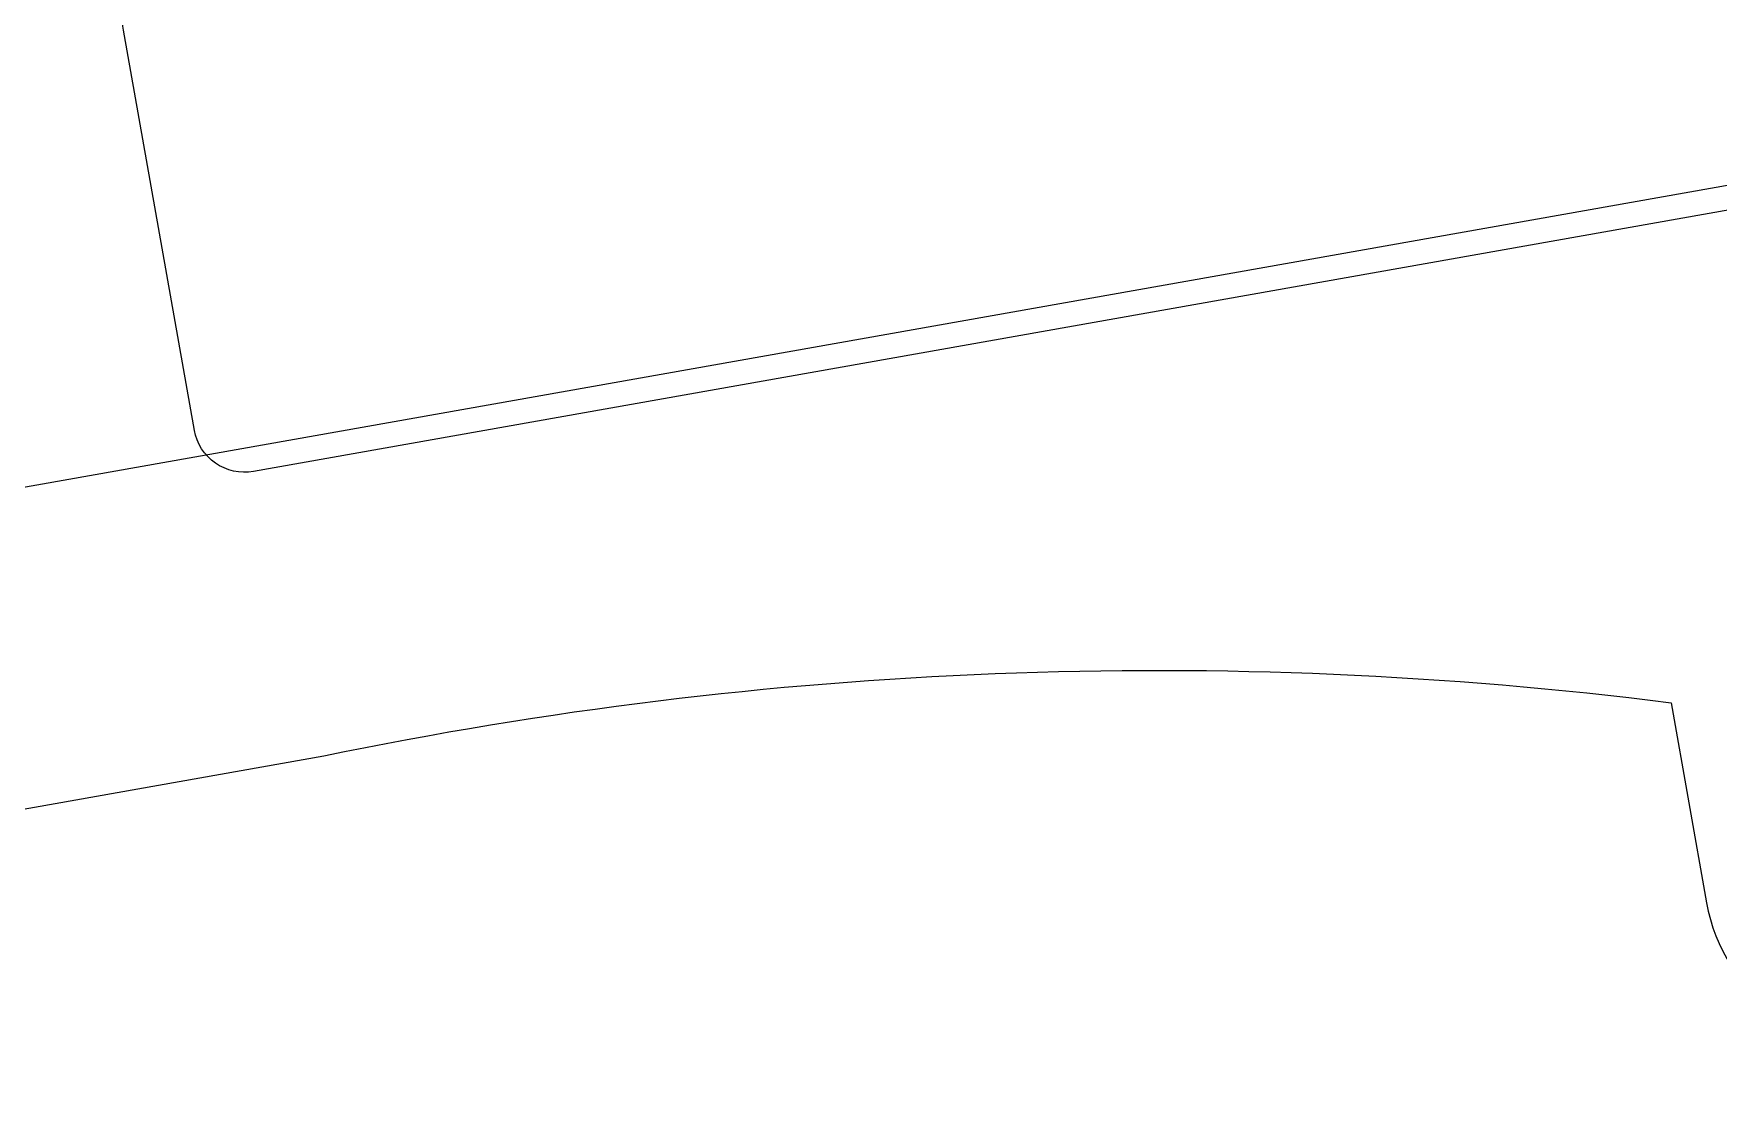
# Model space of a CAD drawing. Header units: millimetres. Extents: x -65527 to 8894748, y -37603 to 223697.
# Drawn here: x -29277.65 to -29267.54, y 101477.66 to 101484.04 of the extents above; entities that cross this region are included whole.
import ezdxf

# ---------------------------------------------------------------- set-up
doc = ezdxf.new("R2010")
doc.units = ezdxf.units.MM
doc.header["$LTSCALE"] = 10
doc.layers.add('Архитектура', color=251, linetype='Continuous')

msp = doc.modelspace()

# ---------------------------------------------------------------- linework, layer by layer
at = {"layer": 'Архитектура', "lineweight": 25, "transparency": 33554684}
for points in [[(-29297.65, 101515.766), (-29291.866, 101483.13, 0.414326), (-29291.23, 101482.685), (-29289.91, 101482.919, 0.410627), (-29289.464, 101483.548), (-29289.582, 101484.216, 0.492552), (-29289.847, 101484.416), (-29290.345, 101484.328, -0.441111), (-29290.628, 101484.526), (-29290.896, 101486.38, -0.208057), (-29290.615, 101487.236, -0.000016), (-29288.688, 101489.99, -0.439819), (-29287.244, 101490.246, -0.000016), (-29284.488, 101488.322, -0.208057), (-29283.93, 101487.614), (-29283.545, 101485.781, -0.441111), (-29283.742, 101485.498), (-29284.24, 101485.41, 0.492552), (-29284.42, 101485.131), (-29284.302, 101484.463, 0.410627), (-29283.667, 101484.026), (-29282.346, 101484.26, 0.414326), (-29281.902, 101484.896), (-29287.686, 101517.532, 0.523933)], [(-29297.65, 101515.766), (-29291.866, 101483.13, 0.414326), (-29291.23, 101482.685), (-29289.91, 101482.919, 0.410627), (-29289.464, 101483.548), (-29289.582, 101484.216, 0.492552), (-29289.847, 101484.416), (-29290.345, 101484.328, -0.441111), (-29290.628, 101484.526), (-29290.896, 101486.38, -0.208057), (-29290.615, 101487.236, -0.000016), (-29288.688, 101489.99, -0.439819), (-29287.244, 101490.246, -0.000016), (-29284.488, 101488.322, -0.208057), (-29283.93, 101487.614), (-29283.545, 101485.781, -0.441111), (-29283.742, 101485.498), (-29284.24, 101485.41, 0.492552), (-29284.42, 101485.131), (-29284.302, 101484.463, 0.410627), (-29283.667, 101484.026), (-29282.346, 101484.26, 0.414326), (-29281.902, 101484.896), (-29287.686, 101517.532, 0.523933)], [(-29297.65, 101515.766), (-29291.866, 101483.13, 0.414326), (-29291.23, 101482.685), (-29289.91, 101482.919, 0.410627), (-29289.464, 101483.548), (-29289.582, 101484.216, 0.492552), (-29289.847, 101484.416), (-29290.345, 101484.328, -0.441111), (-29290.628, 101484.526), (-29290.896, 101486.38, -0.208057), (-29290.615, 101487.236, -0.000016), (-29288.688, 101489.99, -0.439819), (-29287.244, 101490.246, -0.000016), (-29284.488, 101488.322, -0.208057), (-29283.93, 101487.614), (-29283.545, 101485.781, -0.441111), (-29283.742, 101485.498), (-29284.24, 101485.41, 0.492552), (-29284.42, 101485.131), (-29284.302, 101484.463, 0.410627), (-29283.667, 101484.026), (-29282.346, 101484.26, 0.414326), (-29281.902, 101484.896), (-29287.686, 101517.532, 0.523933)], [(-29297.65, 101515.766), (-29291.866, 101483.13, 0.414326), (-29291.23, 101482.685), (-29289.91, 101482.919, 0.410627), (-29289.464, 101483.548), (-29289.582, 101484.216, 0.492552), (-29289.847, 101484.416), (-29290.345, 101484.328, -0.441111), (-29290.628, 101484.526), (-29290.896, 101486.38, -0.208057), (-29290.615, 101487.236, -0.000016), (-29288.688, 101489.99, -0.439819), (-29287.244, 101490.246, -0.000016), (-29284.488, 101488.322, -0.208057), (-29283.93, 101487.614), (-29283.545, 101485.781, -0.441111), (-29283.742, 101485.498), (-29284.24, 101485.41, 0.492552), (-29284.42, 101485.131), (-29284.302, 101484.463, 0.410627), (-29283.667, 101484.026), (-29282.346, 101484.26, 0.414326), (-29281.902, 101484.896), (-29287.686, 101517.532, 0.523933)], [(-29297.65, 101515.766), (-29291.866, 101483.13, 0.414326), (-29291.23, 101482.685), (-29289.91, 101482.919, 0.410627), (-29289.464, 101483.548), (-29289.582, 101484.216, 0.492552), (-29289.847, 101484.416), (-29290.345, 101484.328, -0.441111), (-29290.628, 101484.526), (-29290.896, 101486.38, -0.208057), (-29290.615, 101487.236, -0.000016), (-29288.688, 101489.99, -0.439819), (-29287.244, 101490.246, -0.000016), (-29284.488, 101488.322, -0.208057), (-29283.93, 101487.614), (-29283.545, 101485.781, -0.441111), (-29283.742, 101485.498), (-29284.24, 101485.41, 0.492552), (-29284.42, 101485.131), (-29284.302, 101484.463, 0.410627), (-29283.667, 101484.026), (-29282.346, 101484.26, 0.414326), (-29281.902, 101484.896), (-29287.686, 101517.532, 0.523933)], [(-29297.65, 101515.766), (-29291.866, 101483.13, 0.414326), (-29291.23, 101482.685), (-29289.91, 101482.919, 0.410627), (-29289.464, 101483.548), (-29289.582, 101484.216, 0.492552), (-29289.847, 101484.416), (-29290.345, 101484.328, -0.441111), (-29290.628, 101484.526), (-29290.896, 101486.38, -0.208057), (-29290.615, 101487.236, -0.000016), (-29288.688, 101489.99, -0.439819), (-29287.244, 101490.246, -0.000016), (-29284.488, 101488.322, -0.208057), (-29283.93, 101487.614), (-29283.545, 101485.781, -0.441111), (-29283.742, 101485.498), (-29284.24, 101485.41, 0.492552), (-29284.42, 101485.131), (-29284.302, 101484.463, 0.410627), (-29283.667, 101484.026), (-29282.346, 101484.26, 0.414326), (-29281.902, 101484.896), (-29287.686, 101517.532, 0.523933)], [(-29297.65, 101515.766), (-29291.866, 101483.13, 0.414326), (-29291.23, 101482.685), (-29289.91, 101482.919, 0.410627), (-29289.464, 101483.548), (-29289.582, 101484.216, 0.492552), (-29289.847, 101484.416), (-29290.345, 101484.328, -0.441111), (-29290.628, 101484.526), (-29290.896, 101486.38, -0.208057), (-29290.615, 101487.236, -0.000016), (-29288.688, 101489.99, -0.439819), (-29287.244, 101490.246, -0.000016), (-29284.488, 101488.322, -0.208057), (-29283.93, 101487.614), (-29283.545, 101485.781, -0.441111), (-29283.742, 101485.498), (-29284.24, 101485.41, 0.492552), (-29284.42, 101485.131), (-29284.302, 101484.463, 0.410627), (-29283.667, 101484.026), (-29282.346, 101484.26, 0.414326), (-29281.902, 101484.896), (-29287.686, 101517.532, 0.523933)], [(-29297.65, 101515.766), (-29291.866, 101483.13, 0.414326), (-29291.23, 101482.685), (-29289.91, 101482.919, 0.410627), (-29289.464, 101483.548), (-29289.582, 101484.216, 0.492552), (-29289.847, 101484.416), (-29290.345, 101484.328, -0.441111), (-29290.628, 101484.526), (-29290.896, 101486.38, -0.208057), (-29290.615, 101487.236, -0.000016), (-29288.688, 101489.99, -0.439819), (-29287.244, 101490.246, -0.000016), (-29284.488, 101488.322, -0.208057), (-29283.93, 101487.614), (-29283.545, 101485.781, -0.441111), (-29283.742, 101485.498), (-29284.24, 101485.41, 0.492552), (-29284.42, 101485.131), (-29284.302, 101484.463, 0.410627), (-29283.667, 101484.026), (-29282.346, 101484.26, 0.414326), (-29281.902, 101484.896), (-29287.686, 101517.532, 0.523933)], [(-29297.65, 101515.766), (-29291.866, 101483.13, 0.414326), (-29291.23, 101482.685), (-29289.91, 101482.919, 0.410627), (-29289.464, 101483.548), (-29289.582, 101484.216, 0.492552), (-29289.847, 101484.416), (-29290.345, 101484.328, -0.441111), (-29290.628, 101484.526), (-29290.896, 101486.38, -0.208057), (-29290.615, 101487.236, -0.000016), (-29288.688, 101489.99, -0.439819), (-29287.244, 101490.246, -0.000016), (-29284.488, 101488.322, -0.208057), (-29283.93, 101487.614), (-29283.545, 101485.781, -0.441111), (-29283.742, 101485.498), (-29284.24, 101485.41, 0.492552), (-29284.42, 101485.131), (-29284.302, 101484.463, 0.410627), (-29283.667, 101484.026), (-29282.346, 101484.26, 0.414326), (-29281.902, 101484.896), (-29287.686, 101517.532, 0.523933)], [(-29297.65, 101515.766), (-29291.866, 101483.13, 0.414326), (-29291.23, 101482.685), (-29289.91, 101482.919, 0.410627), (-29289.464, 101483.548), (-29289.582, 101484.216, 0.492552), (-29289.847, 101484.416), (-29290.345, 101484.328, -0.441111), (-29290.628, 101484.526), (-29290.896, 101486.38, -0.208057), (-29290.615, 101487.236, -0.000016), (-29288.688, 101489.99, -0.439819), (-29287.244, 101490.246, -0.000016), (-29284.488, 101488.322, -0.208057), (-29283.93, 101487.614), (-29283.545, 101485.781, -0.441111), (-29283.742, 101485.498), (-29284.24, 101485.41, 0.492552), (-29284.42, 101485.131), (-29284.302, 101484.463, 0.410627), (-29283.667, 101484.026), (-29282.346, 101484.26, 0.414326), (-29281.902, 101484.896), (-29287.686, 101517.532, 0.523933)], [(-29297.65, 101515.766), (-29291.866, 101483.13, 0.414326), (-29291.23, 101482.685), (-29289.91, 101482.919, 0.410627), (-29289.464, 101483.548), (-29289.582, 101484.216, 0.492552), (-29289.847, 101484.416), (-29290.345, 101484.328, -0.441111), (-29290.628, 101484.526), (-29290.896, 101486.38, -0.208057), (-29290.615, 101487.236, -0.000016), (-29288.688, 101489.99, -0.439819), (-29287.244, 101490.246, -0.000016), (-29284.488, 101488.322, -0.208057), (-29283.93, 101487.614), (-29283.545, 101485.781, -0.441111), (-29283.742, 101485.498), (-29284.24, 101485.41, 0.492552), (-29284.42, 101485.131), (-29284.302, 101484.463, 0.410627), (-29283.667, 101484.026), (-29282.346, 101484.26, 0.414326), (-29281.902, 101484.896), (-29287.686, 101517.532, 0.523933)], [(-29297.65, 101515.766), (-29291.866, 101483.13, 0.414326), (-29291.23, 101482.685), (-29289.91, 101482.919, 0.410627), (-29289.464, 101483.548), (-29289.582, 101484.216, 0.492552), (-29289.847, 101484.416), (-29290.345, 101484.328, -0.441111), (-29290.628, 101484.526), (-29290.896, 101486.38, -0.208057), (-29290.615, 101487.236, -0.000016), (-29288.688, 101489.99, -0.439819), (-29287.244, 101490.246, -0.000016), (-29284.488, 101488.322, -0.208057), (-29283.93, 101487.614), (-29283.545, 101485.781, -0.441111), (-29283.742, 101485.498), (-29284.24, 101485.41, 0.492552), (-29284.42, 101485.131), (-29284.302, 101484.463, 0.410627), (-29283.667, 101484.026), (-29282.346, 101484.26, 0.414326), (-29281.902, 101484.896), (-29287.686, 101517.532, 0.523933)], [(-29297.65, 101515.766), (-29291.866, 101483.13, 0.414326), (-29291.23, 101482.685), (-29289.91, 101482.919, 0.410627), (-29289.464, 101483.548), (-29289.582, 101484.216, 0.492552), (-29289.847, 101484.416), (-29290.345, 101484.328, -0.441111), (-29290.628, 101484.526), (-29290.896, 101486.38, -0.208057), (-29290.615, 101487.236, -0.000016), (-29288.688, 101489.99, -0.439819), (-29287.244, 101490.246, -0.000016), (-29284.488, 101488.322, -0.208057), (-29283.93, 101487.614), (-29283.545, 101485.781, -0.441111), (-29283.742, 101485.498), (-29284.24, 101485.41, 0.492552), (-29284.42, 101485.131), (-29284.302, 101484.463, 0.410627), (-29283.667, 101484.026), (-29282.346, 101484.26, 0.414326), (-29281.902, 101484.896), (-29287.686, 101517.532, 0.523933)], [(-29297.65, 101515.766), (-29291.866, 101483.13, 0.414326), (-29291.23, 101482.685), (-29289.91, 101482.919, 0.410627), (-29289.464, 101483.548), (-29289.582, 101484.216, 0.492552), (-29289.847, 101484.416), (-29290.345, 101484.328, -0.441111), (-29290.628, 101484.526), (-29290.896, 101486.38, -0.208057), (-29290.615, 101487.236, -0.000016), (-29288.688, 101489.99, -0.439819), (-29287.244, 101490.246, -0.000016), (-29284.488, 101488.322, -0.208057), (-29283.93, 101487.614), (-29283.545, 101485.781, -0.441111), (-29283.742, 101485.498), (-29284.24, 101485.41, 0.492552), (-29284.42, 101485.131), (-29284.302, 101484.463, 0.410627), (-29283.667, 101484.026), (-29282.346, 101484.26, 0.414326), (-29281.902, 101484.896), (-29287.686, 101517.532, 0.523933)], [(-29297.65, 101515.766), (-29291.866, 101483.13, 0.414326), (-29291.23, 101482.685), (-29289.91, 101482.919, 0.410627), (-29289.464, 101483.548), (-29289.582, 101484.216, 0.492552), (-29289.847, 101484.416), (-29290.345, 101484.328, -0.441111), (-29290.628, 101484.526), (-29290.896, 101486.38, -0.208057), (-29290.615, 101487.236, -0.000016), (-29288.688, 101489.99, -0.439819), (-29287.244, 101490.246, -0.000016), (-29284.488, 101488.322, -0.208057), (-29283.93, 101487.614), (-29283.545, 101485.781, -0.441111), (-29283.742, 101485.498), (-29284.24, 101485.41, 0.492552), (-29284.42, 101485.131), (-29284.302, 101484.463, 0.410627), (-29283.667, 101484.026), (-29282.346, 101484.26, 0.414326), (-29281.902, 101484.896), (-29287.686, 101517.532, 0.523933)], [(-29297.65, 101515.766), (-29291.866, 101483.13, 0.414326), (-29291.23, 101482.685), (-29289.91, 101482.919, 0.410627), (-29289.464, 101483.548), (-29289.582, 101484.216, 0.492552), (-29289.847, 101484.416), (-29290.345, 101484.328, -0.441111), (-29290.628, 101484.526), (-29290.896, 101486.38, -0.208057), (-29290.615, 101487.236, -0.000016), (-29288.688, 101489.99, -0.439819), (-29287.244, 101490.246, -0.000016), (-29284.488, 101488.322, -0.208057), (-29283.93, 101487.614), (-29283.545, 101485.781, -0.441111), (-29283.742, 101485.498), (-29284.24, 101485.41, 0.492552), (-29284.42, 101485.131), (-29284.302, 101484.463, 0.410627), (-29283.667, 101484.026), (-29282.346, 101484.26, 0.414326), (-29281.902, 101484.896), (-29287.686, 101517.532, 0.523933)], [(-29297.65, 101515.766), (-29291.866, 101483.13, 0.414326), (-29291.23, 101482.685), (-29289.91, 101482.919, 0.410627), (-29289.464, 101483.548), (-29289.582, 101484.216, 0.492552), (-29289.847, 101484.416), (-29290.345, 101484.328, -0.441111), (-29290.628, 101484.526), (-29290.896, 101486.38, -0.208057), (-29290.615, 101487.236, -0.000016), (-29288.688, 101489.99, -0.439819), (-29287.244, 101490.246, -0.000016), (-29284.488, 101488.322, -0.208057), (-29283.93, 101487.614), (-29283.545, 101485.781, -0.441111), (-29283.742, 101485.498), (-29284.24, 101485.41, 0.492552), (-29284.42, 101485.131), (-29284.302, 101484.463, 0.410627), (-29283.667, 101484.026), (-29282.346, 101484.26, 0.414326), (-29281.902, 101484.896), (-29287.686, 101517.532, 0.523933)], [(-29297.65, 101515.766), (-29291.866, 101483.13, 0.414326), (-29291.23, 101482.685), (-29289.91, 101482.919, 0.410627), (-29289.464, 101483.548), (-29289.582, 101484.216, 0.492552), (-29289.847, 101484.416), (-29290.345, 101484.328, -0.441111), (-29290.628, 101484.526), (-29290.896, 101486.38, -0.208057), (-29290.615, 101487.236, -0.000016), (-29288.688, 101489.99, -0.439819), (-29287.244, 101490.246, -0.000016), (-29284.488, 101488.322, -0.208057), (-29283.93, 101487.614), (-29283.545, 101485.781, -0.441111), (-29283.742, 101485.498), (-29284.24, 101485.41, 0.492552), (-29284.42, 101485.131), (-29284.302, 101484.463, 0.410627), (-29283.667, 101484.026), (-29282.346, 101484.26, 0.414326), (-29281.902, 101484.896), (-29287.686, 101517.532, 0.523933)], [(-29297.65, 101515.766), (-29291.866, 101483.13, 0.414326), (-29291.23, 101482.685), (-29289.91, 101482.919, 0.410627), (-29289.464, 101483.548), (-29289.582, 101484.216, 0.492552), (-29289.847, 101484.416), (-29290.345, 101484.328, -0.441111), (-29290.628, 101484.526), (-29290.896, 101486.38, -0.208057), (-29290.615, 101487.236, -0.000016), (-29288.688, 101489.99, -0.439819), (-29287.244, 101490.246, -0.000016), (-29284.488, 101488.322, -0.208057), (-29283.93, 101487.614), (-29283.545, 101485.781, -0.441111), (-29283.742, 101485.498), (-29284.24, 101485.41, 0.492552), (-29284.42, 101485.131), (-29284.302, 101484.463, 0.410627), (-29283.667, 101484.026), (-29282.346, 101484.26, 0.414326), (-29281.902, 101484.896), (-29287.686, 101517.532, 0.523933)], [(-29297.65, 101515.766), (-29291.866, 101483.13, 0.414326), (-29291.23, 101482.685), (-29289.91, 101482.919, 0.410627), (-29289.464, 101483.548), (-29289.582, 101484.216, 0.492552), (-29289.847, 101484.416), (-29290.345, 101484.328, -0.441111), (-29290.628, 101484.526), (-29290.896, 101486.38, -0.208057), (-29290.615, 101487.236, -0.000016), (-29288.688, 101489.99, -0.439819), (-29287.244, 101490.246, -0.000016), (-29284.488, 101488.322, -0.208057), (-29283.93, 101487.614), (-29283.545, 101485.781, -0.441111), (-29283.742, 101485.498), (-29284.24, 101485.41, 0.492552), (-29284.42, 101485.131), (-29284.302, 101484.463, 0.410627), (-29283.667, 101484.026), (-29282.346, 101484.26, 0.414326), (-29281.902, 101484.896), (-29287.686, 101517.532, 0.523933)], [(-29297.65, 101515.766), (-29291.866, 101483.13, 0.414326), (-29291.23, 101482.685), (-29289.91, 101482.919, 0.410627), (-29289.464, 101483.548), (-29289.582, 101484.216, 0.492552), (-29289.847, 101484.416), (-29290.345, 101484.328, -0.441111), (-29290.628, 101484.526), (-29290.896, 101486.38, -0.208057), (-29290.615, 101487.236, -0.000016), (-29288.688, 101489.99, -0.439819), (-29287.244, 101490.246, -0.000016), (-29284.488, 101488.322, -0.208057), (-29283.93, 101487.614), (-29283.545, 101485.781, -0.441111), (-29283.742, 101485.498), (-29284.24, 101485.41, 0.492552), (-29284.42, 101485.131), (-29284.302, 101484.463, 0.410627), (-29283.667, 101484.026), (-29282.346, 101484.26, 0.414326), (-29281.902, 101484.896), (-29287.686, 101517.532, 0.523933)], [(-29297.65, 101515.766), (-29291.866, 101483.13, 0.414326), (-29291.23, 101482.685), (-29289.91, 101482.919, 0.410627), (-29289.464, 101483.548), (-29289.582, 101484.216, 0.492552), (-29289.847, 101484.416), (-29290.345, 101484.328, -0.441111), (-29290.628, 101484.526), (-29290.896, 101486.38, -0.208057), (-29290.615, 101487.236, -0.000016), (-29288.688, 101489.99, -0.439819), (-29287.244, 101490.246, -0.000016), (-29284.488, 101488.322, -0.208057), (-29283.93, 101487.614), (-29283.545, 101485.781, -0.441111), (-29283.742, 101485.498), (-29284.24, 101485.41, 0.492552), (-29284.42, 101485.131), (-29284.302, 101484.463, 0.410627), (-29283.667, 101484.026), (-29282.346, 101484.26, 0.414326), (-29281.902, 101484.896), (-29287.686, 101517.532, 0.523933)], [(-29297.65, 101515.766), (-29291.866, 101483.13, 0.414326), (-29291.23, 101482.685), (-29289.91, 101482.919, 0.410627), (-29289.464, 101483.548), (-29289.582, 101484.216, 0.492552), (-29289.847, 101484.416), (-29290.345, 101484.328, -0.441111), (-29290.628, 101484.526), (-29290.896, 101486.38, -0.208057), (-29290.615, 101487.236, -0.000016), (-29288.688, 101489.99, -0.439819), (-29287.244, 101490.246, -0.000016), (-29284.488, 101488.322, -0.208057), (-29283.93, 101487.614), (-29283.545, 101485.781, -0.441111), (-29283.742, 101485.498), (-29284.24, 101485.41, 0.492552), (-29284.42, 101485.131), (-29284.302, 101484.463, 0.410627), (-29283.667, 101484.026), (-29282.346, 101484.26, 0.414326), (-29281.902, 101484.896), (-29287.686, 101517.532, 0.523933)], [(-29297.65, 101515.766), (-29291.866, 101483.13, 0.414326), (-29291.23, 101482.685), (-29289.91, 101482.919, 0.410627), (-29289.464, 101483.548), (-29289.582, 101484.216, 0.492552), (-29289.847, 101484.416), (-29290.345, 101484.328, -0.441111), (-29290.628, 101484.526), (-29290.896, 101486.38, -0.208057), (-29290.615, 101487.236, -0.000016), (-29288.688, 101489.99, -0.439819), (-29287.244, 101490.246, -0.000016), (-29284.488, 101488.322, -0.208057), (-29283.93, 101487.614), (-29283.545, 101485.781, -0.441111), (-29283.742, 101485.498), (-29284.24, 101485.41, 0.492552), (-29284.42, 101485.131), (-29284.302, 101484.463, 0.410627), (-29283.667, 101484.026), (-29282.346, 101484.26, 0.414326), (-29281.902, 101484.896), (-29287.686, 101517.532, 0.523933)], [(-29297.65, 101515.766), (-29291.866, 101483.13, 0.414326), (-29291.23, 101482.685), (-29289.91, 101482.919, 0.410627), (-29289.464, 101483.548), (-29289.582, 101484.216, 0.492552), (-29289.847, 101484.416), (-29290.345, 101484.328, -0.441111), (-29290.628, 101484.526), (-29290.896, 101486.38, -0.208057), (-29290.615, 101487.236, -0.000016), (-29288.688, 101489.99, -0.439819), (-29287.244, 101490.246, -0.000016), (-29284.488, 101488.322, -0.208057), (-29283.93, 101487.614), (-29283.545, 101485.781, -0.441111), (-29283.742, 101485.498), (-29284.24, 101485.41, 0.492552), (-29284.42, 101485.131), (-29284.302, 101484.463, 0.410627), (-29283.667, 101484.026), (-29282.346, 101484.26, 0.414326), (-29281.902, 101484.896), (-29287.686, 101517.532, 0.523933)], [(-29297.65, 101515.766), (-29291.866, 101483.13, 0.414326), (-29291.23, 101482.685), (-29289.91, 101482.919, 0.410627), (-29289.464, 101483.548), (-29289.582, 101484.216, 0.492552), (-29289.847, 101484.416), (-29290.345, 101484.328, -0.441111), (-29290.628, 101484.526), (-29290.896, 101486.38, -0.208057), (-29290.615, 101487.236, -0.000016), (-29288.688, 101489.99, -0.439819), (-29287.244, 101490.246, -0.000016), (-29284.488, 101488.322, -0.208057), (-29283.93, 101487.614), (-29283.545, 101485.781, -0.441111), (-29283.742, 101485.498), (-29284.24, 101485.41, 0.492552), (-29284.42, 101485.131), (-29284.302, 101484.463, 0.410627), (-29283.667, 101484.026), (-29282.346, 101484.26, 0.414326), (-29281.902, 101484.896), (-29287.686, 101517.532, 0.523933)], [(-29297.65, 101515.766), (-29291.866, 101483.13, 0.414326), (-29291.23, 101482.685), (-29289.91, 101482.919, 0.410627), (-29289.464, 101483.548), (-29289.582, 101484.216, 0.492552), (-29289.847, 101484.416), (-29290.345, 101484.328, -0.441111), (-29290.628, 101484.526), (-29290.896, 101486.38, -0.208057), (-29290.615, 101487.236, -0.000016), (-29288.688, 101489.99, -0.439819), (-29287.244, 101490.246, -0.000016), (-29284.488, 101488.322, -0.208057), (-29283.93, 101487.614), (-29283.545, 101485.781, -0.441111), (-29283.742, 101485.498), (-29284.24, 101485.41, 0.492552), (-29284.42, 101485.131), (-29284.302, 101484.463, 0.410627), (-29283.667, 101484.026), (-29282.346, 101484.26, 0.414326), (-29281.902, 101484.896), (-29287.686, 101517.532, 0.523933)], [(-29297.65, 101515.766), (-29291.866, 101483.13, 0.414326), (-29291.23, 101482.685), (-29289.91, 101482.919, 0.410627), (-29289.464, 101483.548), (-29289.582, 101484.216, 0.492552), (-29289.847, 101484.416), (-29290.345, 101484.328, -0.441111), (-29290.628, 101484.526), (-29290.896, 101486.38, -0.208057), (-29290.615, 101487.236, -0.000016), (-29288.688, 101489.99, -0.439819), (-29287.244, 101490.246, -0.000016), (-29284.488, 101488.322, -0.208057), (-29283.93, 101487.614), (-29283.545, 101485.781, -0.441111), (-29283.742, 101485.498), (-29284.24, 101485.41, 0.492552), (-29284.42, 101485.131), (-29284.302, 101484.463, 0.410627), (-29283.667, 101484.026), (-29282.346, 101484.26, 0.414326), (-29281.902, 101484.896), (-29287.686, 101517.532, 0.523933)], [(-29297.65, 101515.766), (-29291.866, 101483.13, 0.414326), (-29291.23, 101482.685), (-29289.91, 101482.919, 0.410627), (-29289.464, 101483.548), (-29289.582, 101484.216, 0.492552), (-29289.847, 101484.416), (-29290.345, 101484.328, -0.441111), (-29290.628, 101484.526), (-29290.896, 101486.38, -0.208057), (-29290.615, 101487.236, -0.000016), (-29288.688, 101489.99, -0.439819), (-29287.244, 101490.246, -0.000016), (-29284.488, 101488.322, -0.208057), (-29283.93, 101487.614), (-29283.545, 101485.781, -0.441111), (-29283.742, 101485.498), (-29284.24, 101485.41, 0.492552), (-29284.42, 101485.131), (-29284.302, 101484.463, 0.410627), (-29283.667, 101484.026), (-29282.346, 101484.26, 0.414326), (-29281.902, 101484.896), (-29287.686, 101517.532, 0.523933)], [(-29297.65, 101515.766), (-29291.866, 101483.13, 0.414326), (-29291.23, 101482.685), (-29289.91, 101482.919, 0.410627), (-29289.464, 101483.548), (-29289.582, 101484.216, 0.492552), (-29289.847, 101484.416), (-29290.345, 101484.328, -0.441111), (-29290.628, 101484.526), (-29290.896, 101486.38, -0.208057), (-29290.615, 101487.236, -0.000016), (-29288.688, 101489.99, -0.439819), (-29287.244, 101490.246, -0.000016), (-29284.488, 101488.322, -0.208057), (-29283.93, 101487.614), (-29283.545, 101485.781, -0.441111), (-29283.742, 101485.498), (-29284.24, 101485.41, 0.492552), (-29284.42, 101485.131), (-29284.302, 101484.463, 0.410627), (-29283.667, 101484.026), (-29282.346, 101484.26, 0.414326), (-29281.902, 101484.896), (-29287.686, 101517.532, 0.523933)], [(-29297.65, 101515.766), (-29291.866, 101483.13, 0.414326), (-29291.23, 101482.685), (-29289.91, 101482.919, 0.410627), (-29289.464, 101483.548), (-29289.582, 101484.216, 0.492552), (-29289.847, 101484.416), (-29290.345, 101484.328, -0.441111), (-29290.628, 101484.526), (-29290.896, 101486.38, -0.208057), (-29290.615, 101487.236, -0.000016), (-29288.688, 101489.99, -0.439819), (-29287.244, 101490.246, -0.000016), (-29284.488, 101488.322, -0.208057), (-29283.93, 101487.614), (-29283.545, 101485.781, -0.441111), (-29283.742, 101485.498), (-29284.24, 101485.41, 0.492552), (-29284.42, 101485.131), (-29284.302, 101484.463, 0.410627), (-29283.667, 101484.026), (-29282.346, 101484.26, 0.414326), (-29281.902, 101484.896), (-29287.686, 101517.532, 0.523933)], [(-29297.65, 101515.766), (-29291.866, 101483.13, 0.414326), (-29291.23, 101482.685), (-29289.91, 101482.919, 0.410627), (-29289.464, 101483.548), (-29289.582, 101484.216, 0.492552), (-29289.847, 101484.416), (-29290.345, 101484.328, -0.441111), (-29290.628, 101484.526), (-29290.896, 101486.38, -0.208057), (-29290.615, 101487.236, -0.000016), (-29288.688, 101489.99, -0.439819), (-29287.244, 101490.246, -0.000016), (-29284.488, 101488.322, -0.208057), (-29283.93, 101487.614), (-29283.545, 101485.781, -0.441111), (-29283.742, 101485.498), (-29284.24, 101485.41, 0.492552), (-29284.42, 101485.131), (-29284.302, 101484.463, 0.410627), (-29283.667, 101484.026), (-29282.346, 101484.26, 0.414326), (-29281.902, 101484.896), (-29287.686, 101517.532, 0.523933)], [(-29297.65, 101515.766), (-29291.866, 101483.13, 0.414326), (-29291.23, 101482.685), (-29289.91, 101482.919, 0.410627), (-29289.464, 101483.548), (-29289.582, 101484.216, 0.492552), (-29289.847, 101484.416), (-29290.345, 101484.328, -0.441111), (-29290.628, 101484.526), (-29290.896, 101486.38, -0.208057), (-29290.615, 101487.236, -0.000016), (-29288.688, 101489.99, -0.439819), (-29287.244, 101490.246, -0.000016), (-29284.488, 101488.322, -0.208057), (-29283.93, 101487.614), (-29283.545, 101485.781, -0.441111), (-29283.742, 101485.498), (-29284.24, 101485.41, 0.492552), (-29284.42, 101485.131), (-29284.302, 101484.463, 0.410627), (-29283.667, 101484.026), (-29282.346, 101484.26, 0.414326), (-29281.902, 101484.896), (-29287.686, 101517.532, 0.523933)], [(-29297.65, 101515.766), (-29291.866, 101483.13, 0.414326), (-29291.23, 101482.685), (-29289.91, 101482.919, 0.410627), (-29289.464, 101483.548), (-29289.582, 101484.216, 0.492552), (-29289.847, 101484.416), (-29290.345, 101484.328, -0.441111), (-29290.628, 101484.526), (-29290.896, 101486.38, -0.208057), (-29290.615, 101487.236, -0.000016), (-29288.688, 101489.99, -0.439819), (-29287.244, 101490.246, -0.000016), (-29284.488, 101488.322, -0.208057), (-29283.93, 101487.614), (-29283.545, 101485.781, -0.441111), (-29283.742, 101485.498), (-29284.24, 101485.41, 0.492552), (-29284.42, 101485.131), (-29284.302, 101484.463, 0.410627), (-29283.667, 101484.026), (-29282.346, 101484.26, 0.414326), (-29281.902, 101484.896), (-29287.686, 101517.532, 0.523933)], [(-29297.65, 101515.766), (-29291.866, 101483.13, 0.414326), (-29291.23, 101482.685), (-29289.91, 101482.919, 0.410627), (-29289.464, 101483.548), (-29289.582, 101484.216, 0.492552), (-29289.847, 101484.416), (-29290.345, 101484.328, -0.441111), (-29290.628, 101484.526), (-29290.896, 101486.38, -0.208057), (-29290.615, 101487.236, -0.000016), (-29288.688, 101489.99, -0.439819), (-29287.244, 101490.246, -0.000016), (-29284.488, 101488.322, -0.208057), (-29283.93, 101487.614), (-29283.545, 101485.781, -0.441111), (-29283.742, 101485.498), (-29284.24, 101485.41, 0.492552), (-29284.42, 101485.131), (-29284.302, 101484.463, 0.410627), (-29283.667, 101484.026), (-29282.346, 101484.26, 0.414326), (-29281.902, 101484.896), (-29287.686, 101517.532, 0.523933)], [(-29297.65, 101515.766), (-29291.866, 101483.13, 0.414326), (-29291.23, 101482.685), (-29289.91, 101482.919, 0.410627), (-29289.464, 101483.548), (-29289.582, 101484.216, 0.492552), (-29289.847, 101484.416), (-29290.345, 101484.328, -0.441111), (-29290.628, 101484.526), (-29290.896, 101486.38, -0.208057), (-29290.615, 101487.236, -0.000016), (-29288.688, 101489.99, -0.439819), (-29287.244, 101490.246, -0.000016), (-29284.488, 101488.322, -0.208057), (-29283.93, 101487.614), (-29283.545, 101485.781, -0.441111), (-29283.742, 101485.498), (-29284.24, 101485.41, 0.492552), (-29284.42, 101485.131), (-29284.302, 101484.463, 0.410627), (-29283.667, 101484.026), (-29282.346, 101484.26, 0.414326), (-29281.902, 101484.896), (-29287.686, 101517.532, 0.523933)], [(-29297.65, 101515.766), (-29291.866, 101483.13, 0.414326), (-29291.23, 101482.685), (-29289.91, 101482.919, 0.410627), (-29289.464, 101483.548), (-29289.582, 101484.216, 0.492552), (-29289.847, 101484.416), (-29290.345, 101484.328, -0.441111), (-29290.628, 101484.526), (-29290.896, 101486.38, -0.208057), (-29290.615, 101487.236, -0.000016), (-29288.688, 101489.99, -0.439819), (-29287.244, 101490.246, -0.000016), (-29284.488, 101488.322, -0.208057), (-29283.93, 101487.614), (-29283.545, 101485.781, -0.441111), (-29283.742, 101485.498), (-29284.24, 101485.41, 0.492552), (-29284.42, 101485.131), (-29284.302, 101484.463, 0.410627), (-29283.667, 101484.026), (-29282.346, 101484.26, 0.414326), (-29281.902, 101484.896), (-29287.686, 101517.532, 0.523933)], [(-29267.155, 101483.038), (-29276.328, 101481.413, -0.414362), (-29276.682, 101481.659), (-29277.107, 101484.06, -0.151171), (-29277.085, 101484.239), (-29276.696, 101484.474, -0.035408), (-29269.308, 101485.783), (-29268.7, 101485.148, 0.527868), (-29268.205, 101485.236), (-29267.852, 101486.042, -0.527868), (-29267.357, 101486.129)], [(-29267.155, 101483.038), (-29276.328, 101481.413, -0.414362), (-29276.682, 101481.659), (-29277.107, 101484.06, -0.151171), (-29277.085, 101484.239), (-29276.696, 101484.474, -0.035408), (-29269.308, 101485.783), (-29268.7, 101485.148, 0.527868), (-29268.205, 101485.236), (-29267.852, 101486.042, -0.527868), (-29267.357, 101486.129)], [(-29267.155, 101483.038), (-29276.328, 101481.413, -0.414362), (-29276.682, 101481.659), (-29277.107, 101484.06, -0.151171), (-29277.085, 101484.239), (-29276.696, 101484.474, -0.035408), (-29269.308, 101485.783), (-29268.7, 101485.148, 0.527868), (-29268.205, 101485.236), (-29267.852, 101486.042, -0.527868), (-29267.357, 101486.129)], [(-29267.155, 101483.038), (-29276.328, 101481.413, -0.414362), (-29276.682, 101481.659), (-29277.107, 101484.06, -0.151171), (-29277.085, 101484.239), (-29276.696, 101484.474, -0.035408), (-29269.308, 101485.783), (-29268.7, 101485.148, 0.527868), (-29268.205, 101485.236), (-29267.852, 101486.042, -0.527868), (-29267.357, 101486.129)], [(-29267.155, 101483.038), (-29276.328, 101481.413, -0.414362), (-29276.682, 101481.659), (-29277.107, 101484.06, -0.151171), (-29277.085, 101484.239), (-29276.696, 101484.474, -0.035408), (-29269.308, 101485.783), (-29268.7, 101485.148, 0.527868), (-29268.205, 101485.236), (-29267.852, 101486.042, -0.527868), (-29267.357, 101486.129)], [(-29267.155, 101483.038), (-29276.328, 101481.413, -0.414362), (-29276.682, 101481.659), (-29277.107, 101484.06, -0.151171), (-29277.085, 101484.239), (-29276.696, 101484.474, -0.035408), (-29269.308, 101485.783), (-29268.7, 101485.148, 0.527868), (-29268.205, 101485.236), (-29267.852, 101486.042, -0.527868), (-29267.357, 101486.129)], [(-29267.155, 101483.038), (-29276.328, 101481.413, -0.414362), (-29276.682, 101481.659), (-29277.107, 101484.06, -0.151171), (-29277.085, 101484.239), (-29276.696, 101484.474, -0.035408), (-29269.308, 101485.783), (-29268.7, 101485.148, 0.527868), (-29268.205, 101485.236), (-29267.852, 101486.042, -0.527868), (-29267.357, 101486.129)], [(-29267.155, 101483.038), (-29276.328, 101481.413, -0.414362), (-29276.682, 101481.659), (-29277.107, 101484.06, -0.151171), (-29277.085, 101484.239), (-29276.696, 101484.474, -0.035408), (-29269.308, 101485.783), (-29268.7, 101485.148, 0.527868), (-29268.205, 101485.236), (-29267.852, 101486.042, -0.527868), (-29267.357, 101486.129)], [(-29267.155, 101483.038), (-29276.328, 101481.413, -0.414362), (-29276.682, 101481.659), (-29277.107, 101484.06, -0.151171), (-29277.085, 101484.239), (-29276.696, 101484.474, -0.035408), (-29269.308, 101485.783), (-29268.7, 101485.148, 0.527868), (-29268.205, 101485.236), (-29267.852, 101486.042, -0.527868), (-29267.357, 101486.129)], [(-29267.155, 101483.038), (-29276.328, 101481.413, -0.414362), (-29276.682, 101481.659), (-29277.107, 101484.06, -0.151171), (-29277.085, 101484.239), (-29276.696, 101484.474, -0.035408), (-29269.308, 101485.783), (-29268.7, 101485.148, 0.527868), (-29268.205, 101485.236), (-29267.852, 101486.042, -0.527868), (-29267.357, 101486.129)], [(-29267.155, 101483.038), (-29276.328, 101481.413, -0.414362), (-29276.682, 101481.659), (-29277.107, 101484.06, -0.151171), (-29277.085, 101484.239), (-29276.696, 101484.474, -0.035408), (-29269.308, 101485.783), (-29268.7, 101485.148, 0.527868), (-29268.205, 101485.236), (-29267.852, 101486.042, -0.527868), (-29267.357, 101486.129)], [(-29267.155, 101483.038), (-29276.328, 101481.413, -0.414362), (-29276.682, 101481.659), (-29277.107, 101484.06, -0.151171), (-29277.085, 101484.239), (-29276.696, 101484.474, -0.035408), (-29269.308, 101485.783), (-29268.7, 101485.148, 0.527868), (-29268.205, 101485.236), (-29267.852, 101486.042, -0.527868), (-29267.357, 101486.129)], [(-29267.155, 101483.038), (-29276.328, 101481.413, -0.414362), (-29276.682, 101481.659), (-29277.107, 101484.06, -0.151171), (-29277.085, 101484.239), (-29276.696, 101484.474, -0.035408), (-29269.308, 101485.783), (-29268.7, 101485.148, 0.527868), (-29268.205, 101485.236), (-29267.852, 101486.042, -0.527868), (-29267.357, 101486.129)], [(-29267.155, 101483.038), (-29276.328, 101481.413, -0.414362), (-29276.682, 101481.659), (-29277.107, 101484.06, -0.151171), (-29277.085, 101484.239), (-29276.696, 101484.474, -0.035408), (-29269.308, 101485.783), (-29268.7, 101485.148, 0.527868), (-29268.205, 101485.236), (-29267.852, 101486.042, -0.527868), (-29267.357, 101486.129)], [(-29267.155, 101483.038), (-29276.328, 101481.413, -0.414362), (-29276.682, 101481.659), (-29277.107, 101484.06, -0.151171), (-29277.085, 101484.239), (-29276.696, 101484.474, -0.035408), (-29269.308, 101485.783), (-29268.7, 101485.148, 0.527868), (-29268.205, 101485.236), (-29267.852, 101486.042, -0.527868), (-29267.357, 101486.129)], [(-29267.155, 101483.038), (-29276.328, 101481.413, -0.414362), (-29276.682, 101481.659), (-29277.107, 101484.06, -0.151171), (-29277.085, 101484.239), (-29276.696, 101484.474, -0.035408), (-29269.308, 101485.783), (-29268.7, 101485.148, 0.527868), (-29268.205, 101485.236), (-29267.852, 101486.042, -0.527868), (-29267.357, 101486.129)], [(-29267.155, 101483.038), (-29276.328, 101481.413, -0.414362), (-29276.682, 101481.659), (-29277.107, 101484.06, -0.151171), (-29277.085, 101484.239), (-29276.696, 101484.474, -0.035408), (-29269.308, 101485.783), (-29268.7, 101485.148, 0.527868), (-29268.205, 101485.236), (-29267.852, 101486.042, -0.527868), (-29267.357, 101486.129)], [(-29267.155, 101483.038), (-29276.328, 101481.413, -0.414362), (-29276.682, 101481.659), (-29277.107, 101484.06, -0.151171), (-29277.085, 101484.239), (-29276.696, 101484.474, -0.035408), (-29269.308, 101485.783), (-29268.7, 101485.148, 0.527868), (-29268.205, 101485.236), (-29267.852, 101486.042, -0.527868), (-29267.357, 101486.129)], [(-29267.155, 101483.038), (-29276.328, 101481.413, -0.414362), (-29276.682, 101481.659), (-29277.107, 101484.06, -0.151171), (-29277.085, 101484.239), (-29276.696, 101484.474, -0.035408), (-29269.308, 101485.783), (-29268.7, 101485.148, 0.527868), (-29268.205, 101485.236), (-29267.852, 101486.042, -0.527868), (-29267.357, 101486.129)], [(-29267.155, 101483.038), (-29276.328, 101481.413, -0.414362), (-29276.682, 101481.659), (-29277.107, 101484.06, -0.151171), (-29277.085, 101484.239), (-29276.696, 101484.474, -0.035408), (-29269.308, 101485.783), (-29268.7, 101485.148, 0.527868), (-29268.205, 101485.236), (-29267.852, 101486.042, -0.527868), (-29267.357, 101486.129)], [(-29267.155, 101483.038), (-29276.328, 101481.413, -0.414362), (-29276.682, 101481.659), (-29277.107, 101484.06, -0.151171), (-29277.085, 101484.239), (-29276.696, 101484.474, -0.035408), (-29269.308, 101485.783), (-29268.7, 101485.148, 0.527868), (-29268.205, 101485.236), (-29267.852, 101486.042, -0.527868), (-29267.357, 101486.129)], [(-29267.155, 101483.038), (-29276.328, 101481.413, -0.414362), (-29276.682, 101481.659), (-29277.107, 101484.06, -0.151171), (-29277.085, 101484.239), (-29276.696, 101484.474, -0.035408), (-29269.308, 101485.783), (-29268.7, 101485.148, 0.527868), (-29268.205, 101485.236), (-29267.852, 101486.042, -0.527868), (-29267.357, 101486.129)], [(-29267.155, 101483.038), (-29276.328, 101481.413, -0.414362), (-29276.682, 101481.659), (-29277.107, 101484.06, -0.151171), (-29277.085, 101484.239), (-29276.696, 101484.474, -0.035408), (-29269.308, 101485.783), (-29268.7, 101485.148, 0.527868), (-29268.205, 101485.236), (-29267.852, 101486.042, -0.527868), (-29267.357, 101486.129)], [(-29267.155, 101483.038), (-29276.328, 101481.413, -0.414362), (-29276.682, 101481.659), (-29277.107, 101484.06, -0.151171), (-29277.085, 101484.239), (-29276.696, 101484.474, -0.035408), (-29269.308, 101485.783), (-29268.7, 101485.148, 0.527868), (-29268.205, 101485.236), (-29267.852, 101486.042, -0.527868), (-29267.357, 101486.129)], [(-29267.155, 101483.038), (-29276.328, 101481.413, -0.414362), (-29276.682, 101481.659), (-29277.107, 101484.06, -0.151171), (-29277.085, 101484.239), (-29276.696, 101484.474, -0.035408), (-29269.308, 101485.783), (-29268.7, 101485.148, 0.527868), (-29268.205, 101485.236), (-29267.852, 101486.042, -0.527868), (-29267.357, 101486.129)], [(-29267.155, 101483.038), (-29276.328, 101481.413, -0.414362), (-29276.682, 101481.659), (-29277.107, 101484.06, -0.151171), (-29277.085, 101484.239), (-29276.696, 101484.474, -0.035408), (-29269.308, 101485.783), (-29268.7, 101485.148, 0.527868), (-29268.205, 101485.236), (-29267.852, 101486.042, -0.527868), (-29267.357, 101486.129)], [(-29267.155, 101483.038), (-29276.328, 101481.413, -0.414362), (-29276.682, 101481.659), (-29277.107, 101484.06, -0.151171), (-29277.085, 101484.239), (-29276.696, 101484.474, -0.035408), (-29269.308, 101485.783), (-29268.7, 101485.148, 0.527868), (-29268.205, 101485.236), (-29267.852, 101486.042, -0.527868), (-29267.357, 101486.129)], [(-29267.155, 101483.038), (-29276.328, 101481.413, -0.414362), (-29276.682, 101481.659), (-29277.107, 101484.06, -0.151171), (-29277.085, 101484.239), (-29276.696, 101484.474, -0.035408), (-29269.308, 101485.783), (-29268.7, 101485.148, 0.527868), (-29268.205, 101485.236), (-29267.852, 101486.042, -0.527868), (-29267.357, 101486.129)], [(-29267.155, 101483.038), (-29276.328, 101481.413, -0.414362), (-29276.682, 101481.659), (-29277.107, 101484.06, -0.151171), (-29277.085, 101484.239), (-29276.696, 101484.474, -0.035408), (-29269.308, 101485.783), (-29268.7, 101485.148, 0.527868), (-29268.205, 101485.236), (-29267.852, 101486.042, -0.527868), (-29267.357, 101486.129)], [(-29267.155, 101483.038), (-29276.328, 101481.413, -0.414362), (-29276.682, 101481.659), (-29277.107, 101484.06, -0.151171), (-29277.085, 101484.239), (-29276.696, 101484.474, -0.035408), (-29269.308, 101485.783), (-29268.7, 101485.148, 0.527868), (-29268.205, 101485.236), (-29267.852, 101486.042, -0.527868), (-29267.357, 101486.129)], [(-29267.155, 101483.038), (-29276.328, 101481.413, -0.414362), (-29276.682, 101481.659), (-29277.107, 101484.06, -0.151171), (-29277.085, 101484.239), (-29276.696, 101484.474, -0.035408), (-29269.308, 101485.783), (-29268.7, 101485.148, 0.527868), (-29268.205, 101485.236), (-29267.852, 101486.042, -0.527868), (-29267.357, 101486.129)], [(-29267.155, 101483.038), (-29276.328, 101481.413, -0.414362), (-29276.682, 101481.659), (-29277.107, 101484.06, -0.151171), (-29277.085, 101484.239), (-29276.696, 101484.474, -0.035408), (-29269.308, 101485.783), (-29268.7, 101485.148, 0.527868), (-29268.205, 101485.236), (-29267.852, 101486.042, -0.527868), (-29267.357, 101486.129)], [(-29267.155, 101483.038), (-29276.328, 101481.413, -0.414362), (-29276.682, 101481.659), (-29277.107, 101484.06, -0.151171), (-29277.085, 101484.239), (-29276.696, 101484.474, -0.035408), (-29269.308, 101485.783), (-29268.7, 101485.148, 0.527868), (-29268.205, 101485.236), (-29267.852, 101486.042, -0.527868), (-29267.357, 101486.129)], [(-29267.155, 101483.038), (-29276.328, 101481.413, -0.414362), (-29276.682, 101481.659), (-29277.107, 101484.06, -0.151171), (-29277.085, 101484.239), (-29276.696, 101484.474, -0.035408), (-29269.308, 101485.783), (-29268.7, 101485.148, 0.527868), (-29268.205, 101485.236), (-29267.852, 101486.042, -0.527868), (-29267.357, 101486.129)], [(-29267.155, 101483.038), (-29276.328, 101481.413, -0.414362), (-29276.682, 101481.659), (-29277.107, 101484.06, -0.151171), (-29277.085, 101484.239), (-29276.696, 101484.474, -0.035408), (-29269.308, 101485.783), (-29268.7, 101485.148, 0.527868), (-29268.205, 101485.236), (-29267.852, 101486.042, -0.527868), (-29267.357, 101486.129)], [(-29267.155, 101483.038), (-29276.328, 101481.413, -0.414362), (-29276.682, 101481.659), (-29277.107, 101484.06, -0.151171), (-29277.085, 101484.239), (-29276.696, 101484.474, -0.035408), (-29269.308, 101485.783), (-29268.7, 101485.148, 0.527868), (-29268.205, 101485.236), (-29267.852, 101486.042, -0.527868), (-29267.357, 101486.129)], [(-29267.155, 101483.038), (-29276.328, 101481.413, -0.414362), (-29276.682, 101481.659), (-29277.107, 101484.06, -0.151171), (-29277.085, 101484.239), (-29276.696, 101484.474, -0.035408), (-29269.308, 101485.783), (-29268.7, 101485.148, 0.527868), (-29268.205, 101485.236), (-29267.852, 101486.042, -0.527868), (-29267.357, 101486.129)], [(-29259.318, 101480.798), (-29265.921, 101479.628, -0.414362), (-29266.274, 101479.875), (-29266.679, 101482.156), (-29265.718, 101482.326), (-29265.825, 101482.926), (-29266.39, 101483.321), (-29306.012, 101476.299)], [(-29259.318, 101480.798), (-29265.921, 101479.628, -0.414362), (-29266.274, 101479.875), (-29266.679, 101482.156), (-29265.718, 101482.326), (-29265.825, 101482.926), (-29266.39, 101483.321), (-29306.012, 101476.299)], [(-29259.318, 101480.798), (-29265.921, 101479.628, -0.414362), (-29266.274, 101479.875), (-29266.679, 101482.156), (-29265.718, 101482.326), (-29265.825, 101482.926), (-29266.39, 101483.321), (-29306.012, 101476.299)], [(-29259.318, 101480.798), (-29265.921, 101479.628, -0.414362), (-29266.274, 101479.875), (-29266.679, 101482.156), (-29265.718, 101482.326), (-29265.825, 101482.926), (-29266.39, 101483.321), (-29306.012, 101476.299)], [(-29259.318, 101480.798), (-29265.921, 101479.628, -0.414362), (-29266.274, 101479.875), (-29266.679, 101482.156), (-29265.718, 101482.326), (-29265.825, 101482.926), (-29266.39, 101483.321), (-29306.012, 101476.299)], [(-29259.318, 101480.798), (-29265.921, 101479.628, -0.414362), (-29266.274, 101479.875), (-29266.679, 101482.156), (-29265.718, 101482.326), (-29265.825, 101482.926), (-29266.39, 101483.321), (-29306.012, 101476.299)], [(-29259.318, 101480.798), (-29265.921, 101479.628, -0.414362), (-29266.274, 101479.875), (-29266.679, 101482.156), (-29265.718, 101482.326), (-29265.825, 101482.926), (-29266.39, 101483.321), (-29306.012, 101476.299)], [(-29259.318, 101480.798), (-29265.921, 101479.628, -0.414362), (-29266.274, 101479.875), (-29266.679, 101482.156), (-29265.718, 101482.326), (-29265.825, 101482.926), (-29266.39, 101483.321), (-29306.012, 101476.299)], [(-29259.318, 101480.798), (-29265.921, 101479.628, -0.414362), (-29266.274, 101479.875), (-29266.679, 101482.156), (-29265.718, 101482.326), (-29265.825, 101482.926), (-29266.39, 101483.321), (-29306.012, 101476.299)], [(-29259.318, 101480.798), (-29265.921, 101479.628, -0.414362), (-29266.274, 101479.875), (-29266.679, 101482.156), (-29265.718, 101482.326), (-29265.825, 101482.926), (-29266.39, 101483.321), (-29306.012, 101476.299)], [(-29259.318, 101480.798), (-29265.921, 101479.628, -0.414362), (-29266.274, 101479.875), (-29266.679, 101482.156), (-29265.718, 101482.326), (-29265.825, 101482.926), (-29266.39, 101483.321), (-29306.012, 101476.299)], [(-29259.318, 101480.798), (-29265.921, 101479.628, -0.414362), (-29266.274, 101479.875), (-29266.679, 101482.156), (-29265.718, 101482.326), (-29265.825, 101482.926), (-29266.39, 101483.321), (-29306.012, 101476.299)], [(-29259.318, 101480.798), (-29265.921, 101479.628, -0.414362), (-29266.274, 101479.875), (-29266.679, 101482.156), (-29265.718, 101482.326), (-29265.825, 101482.926), (-29266.39, 101483.321), (-29306.012, 101476.299)], [(-29259.318, 101480.798), (-29265.921, 101479.628, -0.414362), (-29266.274, 101479.875), (-29266.679, 101482.156), (-29265.718, 101482.326), (-29265.825, 101482.926), (-29266.39, 101483.321), (-29306.012, 101476.299)], [(-29259.318, 101480.798), (-29265.921, 101479.628, -0.414362), (-29266.274, 101479.875), (-29266.679, 101482.156), (-29265.718, 101482.326), (-29265.825, 101482.926), (-29266.39, 101483.321), (-29306.012, 101476.299)], [(-29259.318, 101480.798), (-29265.921, 101479.628, -0.414362), (-29266.274, 101479.875), (-29266.679, 101482.156), (-29265.718, 101482.326), (-29265.825, 101482.926), (-29266.39, 101483.321), (-29306.012, 101476.299)], [(-29259.318, 101480.798), (-29265.921, 101479.628, -0.414362), (-29266.274, 101479.875), (-29266.679, 101482.156), (-29265.718, 101482.326), (-29265.825, 101482.926), (-29266.39, 101483.321), (-29306.012, 101476.299)], [(-29259.318, 101480.798), (-29265.921, 101479.628, -0.414362), (-29266.274, 101479.875), (-29266.679, 101482.156), (-29265.718, 101482.326), (-29265.825, 101482.926), (-29266.39, 101483.321), (-29306.012, 101476.299)], [(-29259.318, 101480.798), (-29265.921, 101479.628, -0.414362), (-29266.274, 101479.875), (-29266.679, 101482.156), (-29265.718, 101482.326), (-29265.825, 101482.926), (-29266.39, 101483.321), (-29306.012, 101476.299)], [(-29259.318, 101480.798), (-29265.921, 101479.628, -0.414362), (-29266.274, 101479.875), (-29266.679, 101482.156), (-29265.718, 101482.326), (-29265.825, 101482.926), (-29266.39, 101483.321), (-29306.012, 101476.299)], [(-29259.318, 101480.798), (-29265.921, 101479.628, -0.414362), (-29266.274, 101479.875), (-29266.679, 101482.156), (-29265.718, 101482.326), (-29265.825, 101482.926), (-29266.39, 101483.321), (-29306.012, 101476.299)], [(-29259.318, 101480.798), (-29265.921, 101479.628, -0.414362), (-29266.274, 101479.875), (-29266.679, 101482.156), (-29265.718, 101482.326), (-29265.825, 101482.926), (-29266.39, 101483.321), (-29306.012, 101476.299)], [(-29259.318, 101480.798), (-29265.921, 101479.628, -0.414362), (-29266.274, 101479.875), (-29266.679, 101482.156), (-29265.718, 101482.326), (-29265.825, 101482.926), (-29266.39, 101483.321), (-29306.012, 101476.299)], [(-29259.318, 101480.798), (-29265.921, 101479.628, -0.414362), (-29266.274, 101479.875), (-29266.679, 101482.156), (-29265.718, 101482.326), (-29265.825, 101482.926), (-29266.39, 101483.321), (-29306.012, 101476.299)], [(-29259.318, 101480.798), (-29265.921, 101479.628, -0.414362), (-29266.274, 101479.875), (-29266.679, 101482.156), (-29265.718, 101482.326), (-29265.825, 101482.926), (-29266.39, 101483.321), (-29306.012, 101476.299)], [(-29259.318, 101480.798), (-29265.921, 101479.628, -0.414362), (-29266.274, 101479.875), (-29266.679, 101482.156), (-29265.718, 101482.326), (-29265.825, 101482.926), (-29266.39, 101483.321), (-29306.012, 101476.299)], [(-29259.318, 101480.798), (-29265.921, 101479.628, -0.414362), (-29266.274, 101479.875), (-29266.679, 101482.156), (-29265.718, 101482.326), (-29265.825, 101482.926), (-29266.39, 101483.321), (-29306.012, 101476.299)], [(-29259.318, 101480.798), (-29265.921, 101479.628, -0.414362), (-29266.274, 101479.875), (-29266.679, 101482.156), (-29265.718, 101482.326), (-29265.825, 101482.926), (-29266.39, 101483.321), (-29306.012, 101476.299)], [(-29259.318, 101480.798), (-29265.921, 101479.628, -0.414362), (-29266.274, 101479.875), (-29266.679, 101482.156), (-29265.718, 101482.326), (-29265.825, 101482.926), (-29266.39, 101483.321), (-29306.012, 101476.299)], [(-29259.318, 101480.798), (-29265.921, 101479.628, -0.414362), (-29266.274, 101479.875), (-29266.679, 101482.156), (-29265.718, 101482.326), (-29265.825, 101482.926), (-29266.39, 101483.321), (-29306.012, 101476.299)], [(-29259.318, 101480.798), (-29265.921, 101479.628, -0.414362), (-29266.274, 101479.875), (-29266.679, 101482.156), (-29265.718, 101482.326), (-29265.825, 101482.926), (-29266.39, 101483.321), (-29306.012, 101476.299)], [(-29259.318, 101480.798), (-29265.921, 101479.628, -0.414362), (-29266.274, 101479.875), (-29266.679, 101482.156), (-29265.718, 101482.326), (-29265.825, 101482.926), (-29266.39, 101483.321), (-29306.012, 101476.299)], [(-29259.318, 101480.798), (-29265.921, 101479.628, -0.414362), (-29266.274, 101479.875), (-29266.679, 101482.156), (-29265.718, 101482.326), (-29265.825, 101482.926), (-29266.39, 101483.321), (-29306.012, 101476.299)], [(-29259.318, 101480.798), (-29265.921, 101479.628, -0.414362), (-29266.274, 101479.875), (-29266.679, 101482.156), (-29265.718, 101482.326), (-29265.825, 101482.926), (-29266.39, 101483.321), (-29306.012, 101476.299)], [(-29259.318, 101480.798), (-29265.921, 101479.628, -0.414362), (-29266.274, 101479.875), (-29266.679, 101482.156), (-29265.718, 101482.326), (-29265.825, 101482.926), (-29266.39, 101483.321), (-29306.012, 101476.299)], [(-29259.318, 101480.798), (-29265.921, 101479.628, -0.414362), (-29266.274, 101479.875), (-29266.679, 101482.156), (-29265.718, 101482.326), (-29265.825, 101482.926), (-29266.39, 101483.321), (-29306.012, 101476.299)], [(-29259.318, 101480.798), (-29265.921, 101479.628, -0.414362), (-29266.274, 101479.875), (-29266.679, 101482.156), (-29265.718, 101482.326), (-29265.825, 101482.926), (-29266.39, 101483.321), (-29306.012, 101476.299)], [(-29285.509, 101478.003), (-29275.905, 101479.706, -0.082799), (-29267.823, 101480.025), (-29267.61, 101478.824, 0.414326), (-29266.409, 101477.984), (-29259.086, 101479.282, -0.414326)], [(-29285.509, 101478.003), (-29275.905, 101479.706, -0.082799), (-29267.823, 101480.025), (-29267.61, 101478.824, 0.414326), (-29266.409, 101477.984), (-29259.086, 101479.282, -0.414326)], [(-29285.509, 101478.003), (-29275.905, 101479.706, -0.082799), (-29267.823, 101480.025), (-29267.61, 101478.824, 0.414326), (-29266.409, 101477.984), (-29259.086, 101479.282, -0.414326)], [(-29285.509, 101478.003), (-29275.905, 101479.706, -0.082799), (-29267.823, 101480.025), (-29267.61, 101478.824, 0.414326), (-29266.409, 101477.984), (-29259.086, 101479.282, -0.414326)], [(-29285.509, 101478.003), (-29275.905, 101479.706, -0.082799), (-29267.823, 101480.025), (-29267.61, 101478.824, 0.414326), (-29266.409, 101477.984), (-29259.086, 101479.282, -0.414326)], [(-29285.509, 101478.003), (-29275.905, 101479.706, -0.082799), (-29267.823, 101480.025), (-29267.61, 101478.824, 0.414326), (-29266.409, 101477.984), (-29259.086, 101479.282, -0.414326)], [(-29285.509, 101478.003), (-29275.905, 101479.706, -0.082799), (-29267.823, 101480.025), (-29267.61, 101478.824, 0.414326), (-29266.409, 101477.984), (-29259.086, 101479.282, -0.414326)], [(-29285.509, 101478.003), (-29275.905, 101479.706, -0.082799), (-29267.823, 101480.025), (-29267.61, 101478.824, 0.414326), (-29266.409, 101477.984), (-29259.086, 101479.282, -0.414326)], [(-29285.509, 101478.003), (-29275.905, 101479.706, -0.082799), (-29267.823, 101480.025), (-29267.61, 101478.824, 0.414326), (-29266.409, 101477.984), (-29259.086, 101479.282, -0.414326)], [(-29285.509, 101478.003), (-29275.905, 101479.706, -0.082799), (-29267.823, 101480.025), (-29267.61, 101478.824, 0.414326), (-29266.409, 101477.984), (-29259.086, 101479.282, -0.414326)], [(-29285.509, 101478.003), (-29275.905, 101479.706, -0.082799), (-29267.823, 101480.025), (-29267.61, 101478.824, 0.414326), (-29266.409, 101477.984), (-29259.086, 101479.282, -0.414326)], [(-29285.509, 101478.003), (-29275.905, 101479.706, -0.082799), (-29267.823, 101480.025), (-29267.61, 101478.824, 0.414326), (-29266.409, 101477.984), (-29259.086, 101479.282, -0.414326)], [(-29285.509, 101478.003), (-29275.905, 101479.706, -0.082799), (-29267.823, 101480.025), (-29267.61, 101478.824, 0.414326), (-29266.409, 101477.984), (-29259.086, 101479.282, -0.414326)], [(-29285.509, 101478.003), (-29275.905, 101479.706, -0.082799), (-29267.823, 101480.025), (-29267.61, 101478.824, 0.414326), (-29266.409, 101477.984), (-29259.086, 101479.282, -0.414326)], [(-29285.509, 101478.003), (-29275.905, 101479.706, -0.082799), (-29267.823, 101480.025), (-29267.61, 101478.824, 0.414326), (-29266.409, 101477.984), (-29259.086, 101479.282, -0.414326)], [(-29285.509, 101478.003), (-29275.905, 101479.706, -0.082799), (-29267.823, 101480.025), (-29267.61, 101478.824, 0.414326), (-29266.409, 101477.984), (-29259.086, 101479.282, -0.414326)], [(-29285.509, 101478.003), (-29275.905, 101479.706, -0.082799), (-29267.823, 101480.025), (-29267.61, 101478.824, 0.414326), (-29266.409, 101477.984), (-29259.086, 101479.282, -0.414326)], [(-29285.509, 101478.003), (-29275.905, 101479.706, -0.082799), (-29267.823, 101480.025), (-29267.61, 101478.824, 0.414326), (-29266.409, 101477.984), (-29259.086, 101479.282, -0.414326)], [(-29285.509, 101478.003), (-29275.905, 101479.706, -0.082799), (-29267.823, 101480.025), (-29267.61, 101478.824, 0.414326), (-29266.409, 101477.984), (-29259.086, 101479.282, -0.414326)], [(-29285.509, 101478.003), (-29275.905, 101479.706, -0.082799), (-29267.823, 101480.025), (-29267.61, 101478.824, 0.414326), (-29266.409, 101477.984), (-29259.086, 101479.282, -0.414326)], [(-29285.509, 101478.003), (-29275.905, 101479.706, -0.082799), (-29267.823, 101480.025), (-29267.61, 101478.824, 0.414326), (-29266.409, 101477.984), (-29259.086, 101479.282, -0.414326)], [(-29285.509, 101478.003), (-29275.905, 101479.706, -0.082799), (-29267.823, 101480.025), (-29267.61, 101478.824, 0.414326), (-29266.409, 101477.984), (-29259.086, 101479.282, -0.414326)], [(-29285.509, 101478.003), (-29275.905, 101479.706, -0.082799), (-29267.823, 101480.025), (-29267.61, 101478.824, 0.414326), (-29266.409, 101477.984), (-29259.086, 101479.282, -0.414326)], [(-29285.509, 101478.003), (-29275.905, 101479.706, -0.082799), (-29267.823, 101480.025), (-29267.61, 101478.824, 0.414326), (-29266.409, 101477.984), (-29259.086, 101479.282, -0.414326)], [(-29285.509, 101478.003), (-29275.905, 101479.706, -0.082799), (-29267.823, 101480.025), (-29267.61, 101478.824, 0.414326), (-29266.409, 101477.984), (-29259.086, 101479.282, -0.414326)], [(-29285.509, 101478.003), (-29275.905, 101479.706, -0.082799), (-29267.823, 101480.025), (-29267.61, 101478.824, 0.414326), (-29266.409, 101477.984), (-29259.086, 101479.282, -0.414326)], [(-29285.509, 101478.003), (-29275.905, 101479.706, -0.082799), (-29267.823, 101480.025), (-29267.61, 101478.824, 0.414326), (-29266.409, 101477.984), (-29259.086, 101479.282, -0.414326)], [(-29285.509, 101478.003), (-29275.905, 101479.706, -0.082799), (-29267.823, 101480.025), (-29267.61, 101478.824, 0.414326), (-29266.409, 101477.984), (-29259.086, 101479.282, -0.414326)], [(-29285.509, 101478.003), (-29275.905, 101479.706, -0.082799), (-29267.823, 101480.025), (-29267.61, 101478.824, 0.414326), (-29266.409, 101477.984), (-29259.086, 101479.282, -0.414326)], [(-29285.509, 101478.003), (-29275.905, 101479.706, -0.082799), (-29267.823, 101480.025), (-29267.61, 101478.824, 0.414326), (-29266.409, 101477.984), (-29259.086, 101479.282, -0.414326)], [(-29285.509, 101478.003), (-29275.905, 101479.706, -0.082799), (-29267.823, 101480.025), (-29267.61, 101478.824, 0.414326), (-29266.409, 101477.984), (-29259.086, 101479.282, -0.414326)], [(-29285.509, 101478.003), (-29275.905, 101479.706, -0.082799), (-29267.823, 101480.025), (-29267.61, 101478.824, 0.414326), (-29266.409, 101477.984), (-29259.086, 101479.282, -0.414326)], [(-29285.509, 101478.003), (-29275.905, 101479.706, -0.082799), (-29267.823, 101480.025), (-29267.61, 101478.824, 0.414326), (-29266.409, 101477.984), (-29259.086, 101479.282, -0.414326)], [(-29285.509, 101478.003), (-29275.905, 101479.706, -0.082799), (-29267.823, 101480.025), (-29267.61, 101478.824, 0.414326), (-29266.409, 101477.984), (-29259.086, 101479.282, -0.414326)], [(-29285.509, 101478.003), (-29275.905, 101479.706, -0.082799), (-29267.823, 101480.025), (-29267.61, 101478.824, 0.414326), (-29266.409, 101477.984), (-29259.086, 101479.282, -0.414326)], [(-29285.509, 101478.003), (-29275.905, 101479.706, -0.082799), (-29267.823, 101480.025), (-29267.61, 101478.824, 0.414326), (-29266.409, 101477.984), (-29259.086, 101479.282, -0.414326)], [(-29285.509, 101478.003), (-29275.905, 101479.706, -0.082799), (-29267.823, 101480.025), (-29267.61, 101478.824, 0.414326), (-29266.409, 101477.984), (-29259.086, 101479.282, -0.414326)]]:
    msp.add_lwpolyline(points, format="xyb", dxfattribs=at)
msp.add_arc((-31935.649, 110639.793), 9778.655, 272.592548, 356.6353914, dxfattribs=at)

doc.saveas('drawing.dxf')
